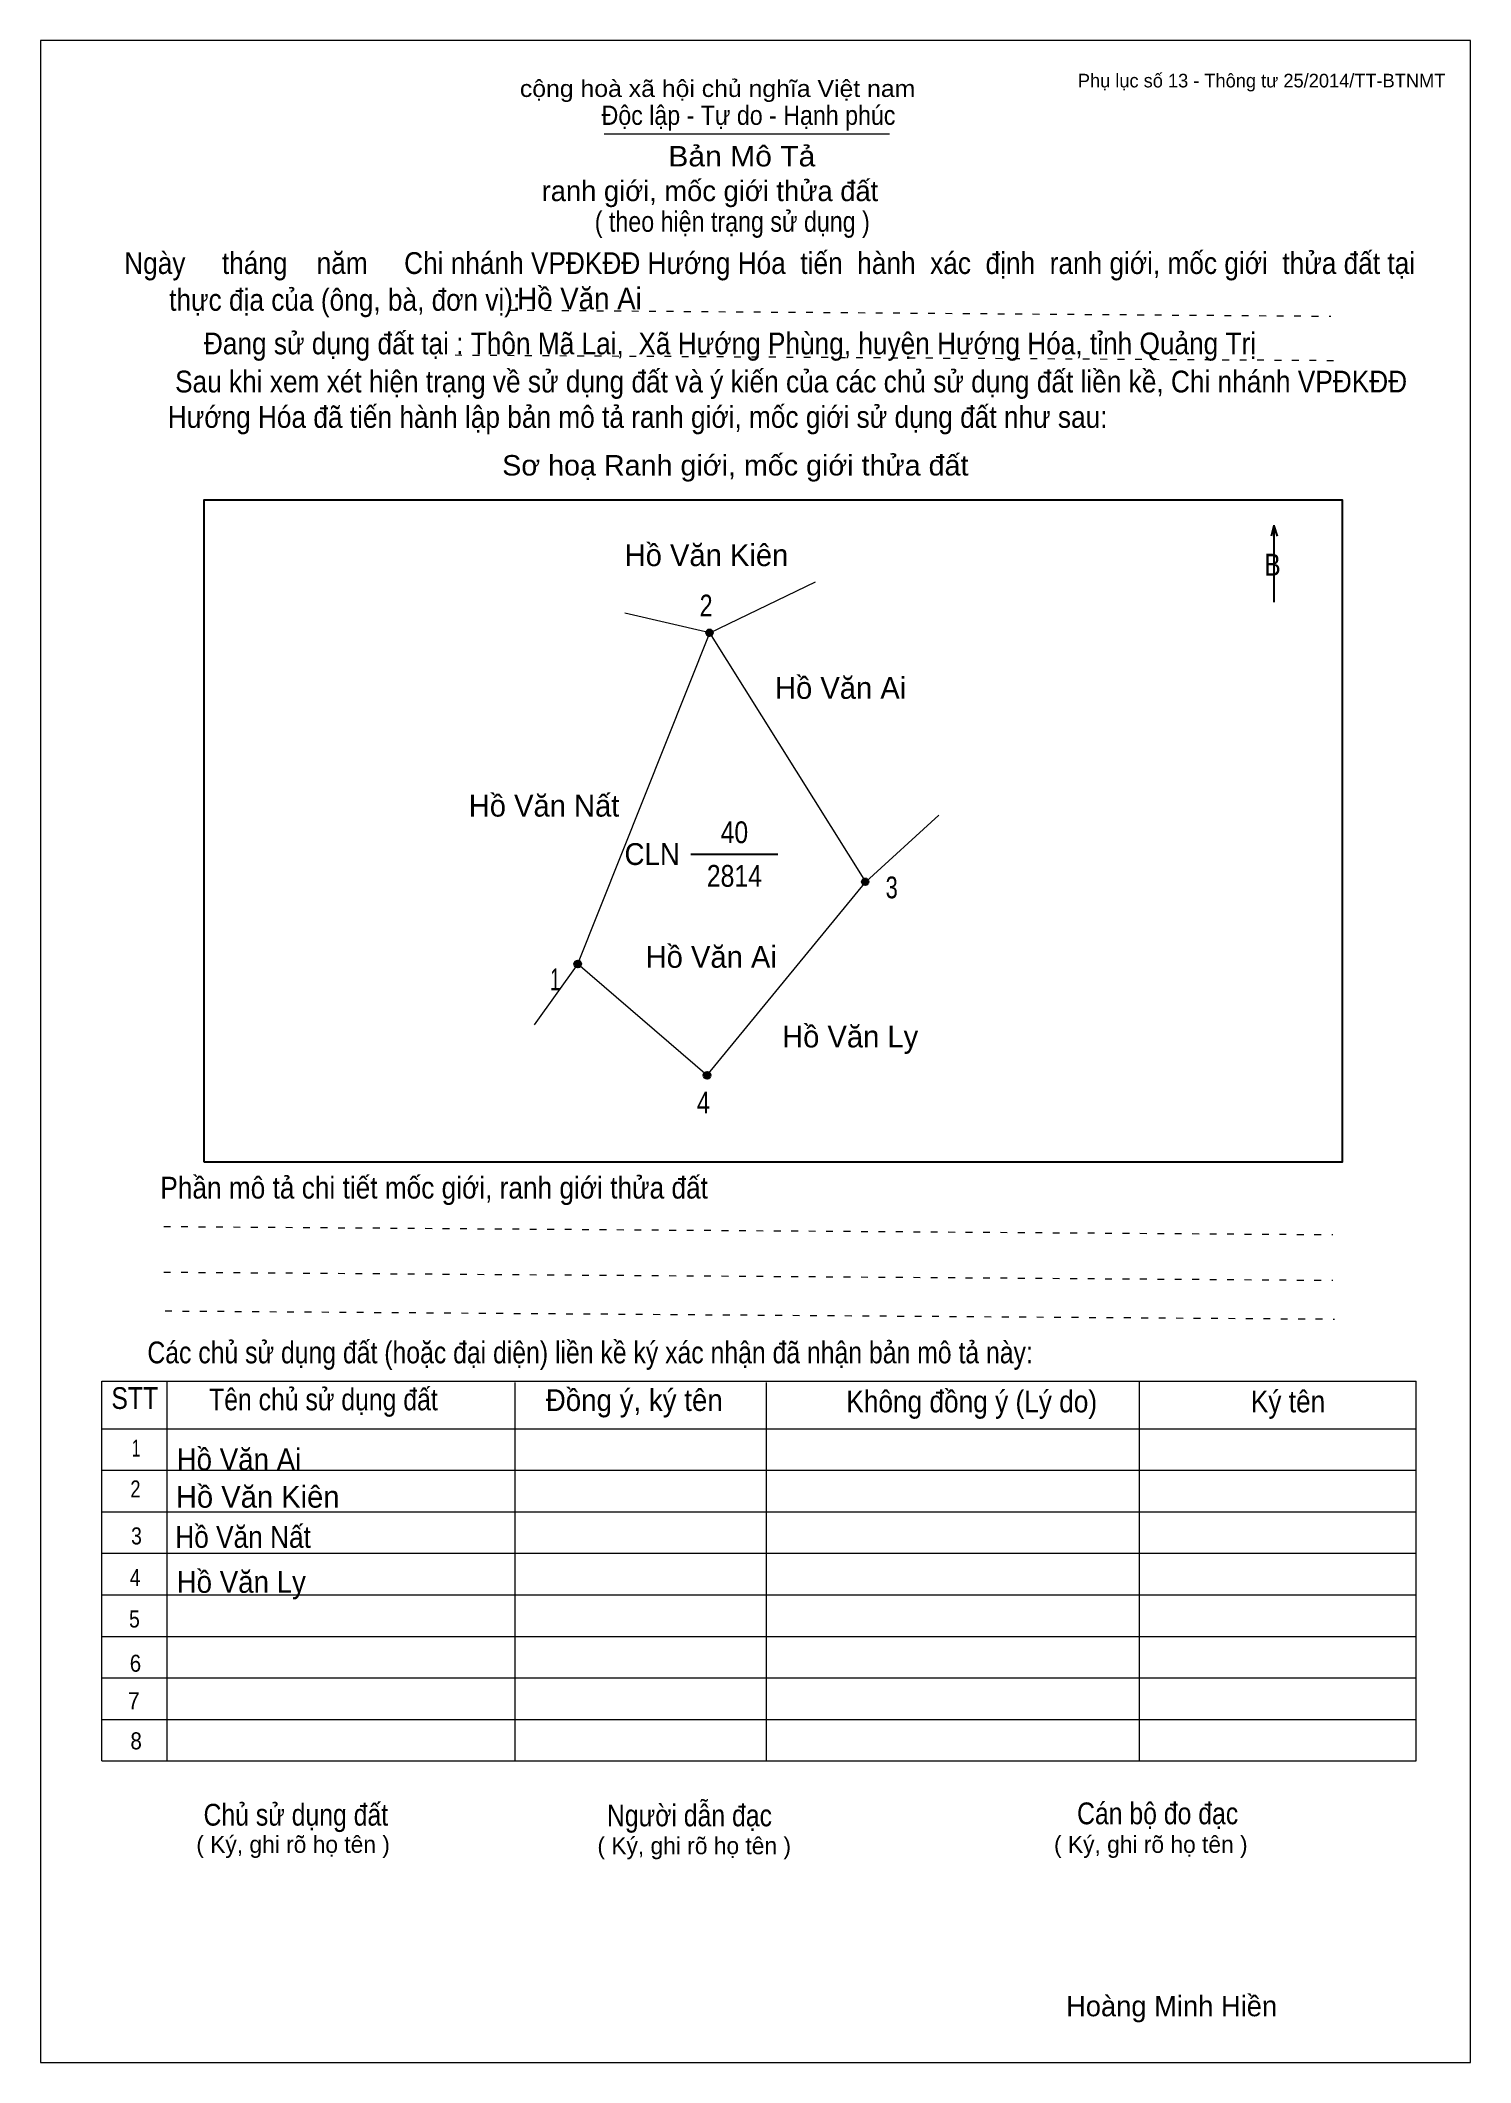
# Model space of a CAD drawing. Header units: centimetres. Extents: x 0 to 21, y 0 to 29.7.
import ezdxf
from ezdxf.enums import TextEntityAlignment as Align

# ---------------------------------------------------------------- set-up
doc = ezdxf.new("R2010")
doc.units = ezdxf.units.CM
doc.header["$LTSCALE"] = 0.13
doc.linetypes.add('DOTTED', pattern=[1.5, 0.3, -1.2])
for name, color, linetype, lineweight in [('1', 7, 'Continuous', 13), ('32', 7, 'Continuous', 25), ('33', 7, 'Continuous', 25), ('6', 7, 'Continuous', 13), ('62', 7, 'Continuous', 13)]:
    doc.layers.add(name, color=color, linetype=linetype, lineweight=lineweight)
doc.layers.add('34', color=7, linetype='Continuous')
doc.layers.add('63', color=7, linetype='Continuous')

msp = doc.modelspace()

# ---------------------------------------------------------------- hatches: boundary and pattern name
at = {"layer": '32'}
for points in [[(9.8749, 21, 1), (9.7749, 21, 1)], [(12.1606, 17.3425, 1), (12.0606, 17.3425, 1)], [(7.9394, 16.1355, 1), (7.8394, 16.1355, 1)], [(9.8386, 14.5, 1), (9.7386, 14.5, 1)]]:
    msp.add_hatch(color=256, dxfattribs=at).paths.add_polyline_path(points)

# ---------------------------------------------------------------- linework, layer by layer
at = {"layer": '1'}
msp.add_lwpolyline([(21, 0), (21, 29.7), (0, 29.7), (0, 0)], close=True, dxfattribs=at)
at = {"layer": '32'}
for centre in [(9.8249, 21), (12.1106, 17.3425), (7.8894, 16.1355), (9.7886, 14.5)]:
    msp.add_circle(centre, 0.05, dxfattribs=at)
at = {"layer": '33'}
msp.add_line((9.55, 17.75), (10.83, 17.75), dxfattribs=at)
at = {"layer": '6'}
for p, q in [((9.83, 21), (11.38, 21.75)), ((9.83, 21), (8.58, 21.29)), ((7.89, 16.14), (9.83, 21)), ((12.12, 17.34), (9.83, 21)), ((12.12, 17.34), (13.19, 18.32)), ((7.89, 16.14), (7.25, 15.24))]:
    msp.add_line(p, q, dxfattribs=at)
msp.add_lwpolyline([(7.89, 16.14), (9.79, 14.5), (12.12, 17.34)], dxfattribs=at)
at = {"layer": '62'}
for p, q in [((8.28, 28.33), (12.47, 28.33)), ((0.9, 10.01), (20.2, 10.01)), ((0.9, 4.43), (0.9, 10.01)), ((1.86, 4.43), (1.86, 10.01)), ((6.97, 4.43), (6.97, 9.99)), ((10.66, 4.43), (10.66, 9.99)), ((16.14, 4.43), (16.14, 10.01)), ((20.2, 4.43), (20.2, 10.01)), ((0.9, 9.31), (20.2, 9.31)), ((0.9, 8.7), (20.2, 8.7)), ((0.9, 8.09), (20.2, 8.09)), ((0.9, 7.48), (20.2, 7.48)), ((0.9, 6.87), (20.2, 6.87)), ((0.9, 6.26), (20.2, 6.26)), ((0.9, 5.65), (20.2, 5.65)), ((0.9, 5.04), (20.2, 5.04)), ((0.9, 4.43), (20.2, 4.43))]:
    msp.add_line(p, q, dxfattribs=at)
at = {"layer": '62', "linetype": 'DOTTED'}
for p, q in [((6.89, 25.74), (18.95, 25.65)), ((6.09, 25.08), (19.04, 25)), ((1.81, 12.28), (18.98, 12.16)), ((1.81, 11.61), (18.98, 11.49)), ((1.83, 11.04), (19, 10.92))]:
    msp.add_line(p, q, dxfattribs=at)
at = {"layer": '62', "lineweight": 25}
for p, q in [((18.11, 22.58), (18.11, 21.45)), ((18.11, 22.57), (18.07, 22.42)), ((18.11, 22.57), (18.16, 22.42))]:
    msp.add_line(p, q, dxfattribs=at)
msp.add_lwpolyline([(2.4, 13.23), (19.12, 13.23), (19.12, 22.95), (2.4, 22.95)], close=True, dxfattribs=at)

# ---------------------------------------------------------------- texts
at = {"layer": '32'}
for s, width, p in [('2', 0.8, (9.775, 21.24)), ('3', 0.75, (12.5, 17.1)), ('1', 0.65, (7.56, 15.75)), ('4', 0.8, (9.735, 13.94))]:
    msp.add_text(s, height=0.32, dxfattribs=dict(at, width=width)).set_placement(p, align=Align.CENTER)
at = {"layer": '33'}
for s, p in [('Hồ Văn Kiên', (9.78, 21.98)), ('Hồ Văn Ai', (11.75, 20.03)), ('Hồ Văn Nất', (7.395, 18.3)), ('Hồ Văn Ai', (9.85, 16.08)), ('Hồ Văn Ly', (11.89, 14.91)), ('Hồ Văn Kiên', (3.19, 8.15))]:
    msp.add_text(s, height=0.32, dxfattribs=at).set_placement(p, align=Align.CENTER)
at = {"layer": '33', "width": 0.85}
for s, p in [('40', (10.19, 17.91)), ('2814', (10.19, 17.27))]:
    msp.add_text(s, height=0.32, dxfattribs=at).set_placement(p, align=Align.CENTER)
at = {"layer": '33', "width": 0.95}
msp.add_text('CLN', height=0.32, dxfattribs=at).set_placement((9.39, 17.59), align=Align.RIGHT)
at = {"layer": '34'}
for s, width, p in [('Hồ Văn Ai', 0.95, (7, 25.75)), ('Hồ Văn Ai', 0.95, (2, 8.7)), ('Hồ Văn Nất', 0.9, (1.98, 7.56)), ('Hồ Văn Ly', 0.95, (2, 6.9))]:
    msp.add_text(s, height=0.32, dxfattribs=dict(at, width=width)).set_placement(p)
at = {"layer": '62'}
for s, height, width, p in [('cộng hoà xã hội chủ nghĩa Việt nam', 0.2474, 1.1, (7.04, 28.87)), ('Độc lập - Tự do - Hạnh phúc', 0.2828, 0.9, (8.24, 28.46)), ('Bản Mô Tả', 0.3, 1.1, (9.22, 27.85)), ('( theo hiện trạng sử dụng )', 0.3, 0.85, (8.14, 26.89)), ('Ngày     tháng    năm     Chi nhánh VPĐKĐĐ Hướng Hóa  tiến  hành  xác  định  ranh giới, mốc giới  thửa đất tại ', 0.32, 0.9, (1.23, 26.27)), ('thực địa của (ông, bà, đơn vị): ', 0.32, 0.9, (1.89, 25.73)), ('Đang sử dụng đất tại : Thôn Mã Lai,  Xã Hướng Phùng, huyện Hướng Hóa, tỉnh Quảng Trị', 0.32, 0.9, (2.4, 25.09)), (' Sau khi xem xét hiện trạng về sử dụng đất và ý kiến của các chủ sử dụng đất liền kề, Chi nhánh VPĐKĐĐ ', 0.32, 0.9, (1.87, 24.53)), ('Hướng Hóa đã tiến hành lập bản mô tả ranh giới, mốc giới sử dụng đất như sau:', 0.32, 0.9, (1.87, 24.01)), ('Sơ hoạ Ranh giới, mốc giới thửa đất', 0.3, 1.05, (6.78, 23.31)), ('B', 0.32, 0.85, (17.97, 21.84)), ('Phần mô tả chi tiết mốc giới, ranh giới thửa đất ', 0.32, 0.9, (1.76, 12.69)), ('Các chủ sử dụng đất (hoặc đại diện) liền kề ký xác nhận đã nhận bản mô tả này:', 0.32, 0.85, (1.57, 10.27))]:
    msp.add_text(s, height=height, dxfattribs=dict(at, width=width)).set_placement(p)
msp.add_text('ranh giới, mốc giới thửa đất', height=0.3, dxfattribs=at).set_placement((7.36, 27.34))
for s, height, width, p in [('STT', 0.32, 0.85, (1.385, 9.6)), ('Tên chủ sử dụng đất', 0.32, 0.85, (4.155, 9.58)), ('Đồng ý, ký tên', 0.32, 0.95, (8.72, 9.57)), ('Không đồng ý (Lý do)', 0.32, 0.9, (13.675, 9.55)), ('Ký tên', 0.32, 0.9, (18.32, 9.55)), ('1', 0.25, 0.7, (1.405, 8.9)), ('2', 0.25, 0.8, (1.395, 8.3)), ('3', 0.25, 0.85, (1.41, 7.61)), ('4', 0.25, 0.85, (1.39, 7)), ('5', 0.25, 0.85, (1.38, 6.39)), ('6', 0.25, 0.9, (1.395, 5.74)), ('7', 0.25, 0.95, (1.37, 5.19)), ('8', 0.25, 0.9, (1.405, 4.6)), ('Người dẫn đạc', 0.32, 0.85, (9.53, 3.47)), ('Chủ sử dụng đất', 0.32, 0.85, (3.75, 3.48)), ('Cán bộ đo đạc', 0.32, 0.85, (16.405, 3.5))]:
    msp.add_text(s, height=height, dxfattribs=dict(at, width=width)).set_placement(p, align=Align.CENTER)
for p in [(3.71, 3.08), (9.6, 3.06), (16.305, 3.08)]:
    msp.add_text('( Ký, ghi rõ họ tên )', height=0.25, dxfattribs=at).set_placement(p, align=Align.CENTER)
at = {"layer": '63'}
msp.add_text('Phụ lục số 13 - Thông tư 25/2014/TT-BTNMT', height=0.2, dxfattribs=at).set_placement((20.63, 29.01), align=Align.RIGHT)
msp.add_text('Hoàng Minh Hiền', height=0.3, dxfattribs=at).set_placement((16.61, 0.68), align=Align.CENTER)

doc.saveas('drawing.dxf')
